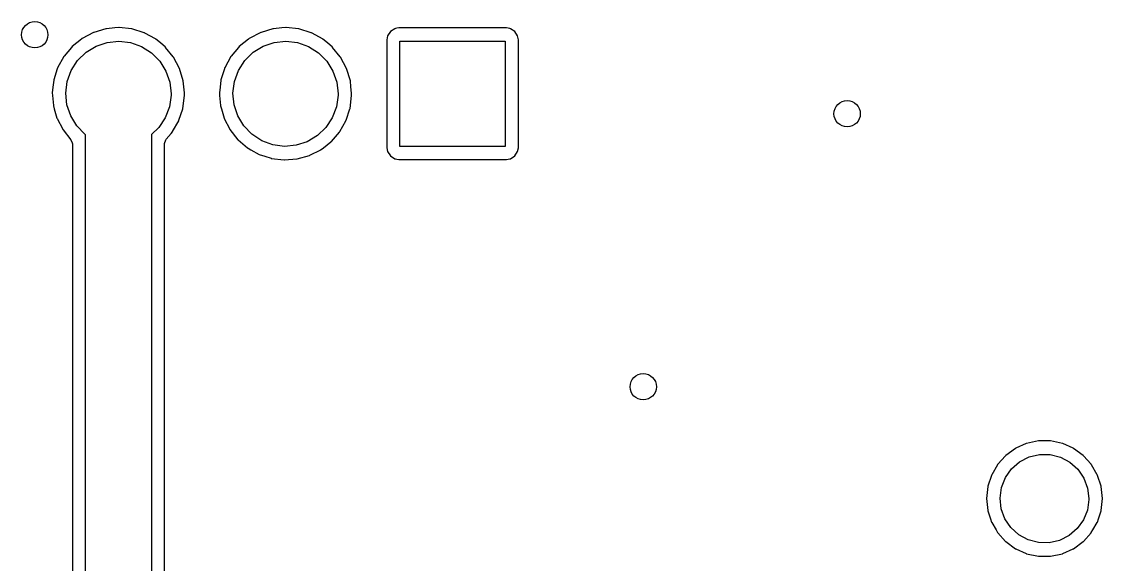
# Model space of a CAD drawing. Extents: x 0.4 to 11.3, y -7.9 to -0.4.
# Drawn here: x 5.372 to 6.019, y -4.872 to -4.547 of the extents above; entities that cross this region are included whole.
import ezdxf

# ---------------------------------------------------------------- set-up
doc = ezdxf.new("R2010")
doc.units = 0
doc.header["$MEASUREMENT"] = 0
doc.layers.add('BLACK', color=7, linetype='CONTINUOUS')

msp = doc.modelspace()

# ---------------------------------------------------------------- linework, layer by layer
at = {"layer": 'BLACK', "linetype": 'CONTINUOUS'}
for p, q in [((5.41517, -4.5537), (5.40833, -4.55727)), ((5.41536, -4.55364), (5.41517, -4.5537)), ((5.4224, -4.55157), (5.41536, -4.55364)), ((5.41536, -4.55364), (5.41536, -4.55364)), ((5.42258, -4.55151), (5.4224, -4.55157)), ((5.4224, -4.55157), (5.4224, -4.55157)), ((5.42277, -4.5515), (5.42258, -4.55151)), ((5.42778, -4.55104), (5.42277, -4.5515)), ((5.42277, -4.5515), (5.42277, -4.5515)), ((5.43028, -4.55081), (5.42778, -4.55104)), ((5.43047, -4.55083), (5.43028, -4.55081)), ((5.43777, -4.5516), (5.43047, -4.55083)), ((5.43047, -4.55083), (5.43047, -4.55083)), ((5.43796, -4.55162), (5.43777, -4.5516)), ((5.43777, -4.5516), (5.43777, -4.5516)), ((5.44534, -4.55391), (5.43796, -4.55162)), ((5.44551, -4.554), (5.44534, -4.55391)), ((5.51517, -4.5537), (5.50833, -4.55727)), ((5.51536, -4.55364), (5.51517, -4.5537)), ((5.5224, -4.55157), (5.51536, -4.55364)), ((5.51536, -4.55364), (5.51536, -4.55364)), ((5.52258, -4.55151), (5.5224, -4.55157)), ((5.5224, -4.55157), (5.5224, -4.55157)), ((5.52277, -4.5515), (5.52258, -4.55151)), ((5.52778, -4.55104), (5.52277, -4.5515)), ((5.52277, -4.5515), (5.52277, -4.5515)), ((5.53028, -4.55081), (5.52778, -4.55104)), ((5.53047, -4.55083), (5.53028, -4.55081)), ((5.53777, -4.5516), (5.53047, -4.55083)), ((5.53047, -4.55083), (5.53047, -4.55083)), ((5.53796, -4.55162), (5.53777, -4.5516)), ((5.53777, -4.5516), (5.53777, -4.5516)), ((5.54534, -4.55391), (5.53796, -4.55162)), ((5.54551, -4.554), (5.54534, -4.55391)), ((5.59281, -4.55321), (5.59107, -4.55582)), ((5.59542, -4.55146), (5.59281, -4.55321)), ((5.5958, -4.55139), (5.59542, -4.55146)), ((5.59669, -4.55121), (5.5958, -4.55139)), ((5.5958, -4.55139), (5.5958, -4.55139)), ((5.59773, -4.551), (5.59669, -4.55121)), ((5.66227, -4.551), (5.59773, -4.551)), ((5.66331, -4.55121), (5.66227, -4.551)), ((5.6642, -4.55139), (5.66331, -4.55121)), ((5.66458, -4.55146), (5.6642, -4.55139)), ((5.6642, -4.55139), (5.6642, -4.55139)), ((5.66719, -4.55321), (5.66458, -4.55146)), ((5.66893, -4.55582), (5.66719, -4.55321)), ((5.4078, -4.5577), (5.40231, -4.56211)), ((5.40818, -4.55739), (5.4078, -4.5577)), ((5.40833, -4.55727), (5.40818, -4.55739)), ((5.40818, -4.55739), (5.40818, -4.55739)), ((5.41659, -4.5619), (5.42324, -4.55963)), ((5.42324, -4.55963), (5.43022, -4.5589)), ((5.43022, -4.5589), (5.43719, -4.55973)), ((5.43719, -4.55973), (5.44381, -4.56209)), ((5.44586, -4.55419), (5.44551, -4.554)), ((5.44551, -4.554), (5.44551, -4.554)), ((5.45213, -4.55758), (5.44586, -4.55419)), ((5.45228, -4.5577), (5.45213, -4.55758)), ((5.45508, -4.56001), (5.45228, -4.5577)), ((5.45228, -4.5577), (5.45228, -4.5577)), ((5.45809, -4.5625), (5.45508, -4.56001)), ((5.5078, -4.5577), (5.50231, -4.56211)), ((5.50818, -4.55739), (5.5078, -4.5577)), ((5.50833, -4.55727), (5.50818, -4.55739)), ((5.50818, -4.55739), (5.50818, -4.55739)), ((5.51659, -4.5619), (5.52324, -4.55963)), ((5.52324, -4.55963), (5.53022, -4.5589)), ((5.53022, -4.5589), (5.53719, -4.55973)), ((5.53719, -4.55973), (5.54381, -4.56209)), ((5.54586, -4.55419), (5.54551, -4.554)), ((5.54551, -4.554), (5.54551, -4.554)), ((5.55213, -4.55758), (5.54586, -4.55419)), ((5.55228, -4.5577), (5.55213, -4.55758)), ((5.55508, -4.56001), (5.55228, -4.5577)), ((5.55228, -4.5577), (5.55228, -4.5577)), ((5.55809, -4.5625), (5.55508, -4.56001)), ((5.59107, -4.55582), (5.59061, -4.55812)), ((5.59061, -4.55812), (5.59061, -4.62267)), ((5.5985, -4.62189), (5.5985, -4.5589)), ((5.5985, -4.5589), (5.6615, -4.5589)), ((5.6615, -4.5589), (5.6615, -4.62189)), ((5.66939, -4.55812), (5.66893, -4.55582)), ((5.66939, -4.62267), (5.66939, -4.55812)), ((5.40184, -4.56267), (5.39746, -4.56789)), ((5.40231, -4.56211), (5.40184, -4.56267)), ((5.40559, -4.57049), (5.41061, -4.56557)), ((5.41061, -4.56557), (5.41659, -4.5619)), ((5.44381, -4.56209), (5.44974, -4.56585)), ((5.44974, -4.56585), (5.45468, -4.57083)), ((5.45821, -4.56265), (5.45809, -4.5625)), ((5.46274, -4.56821), (5.45821, -4.56265)), ((5.45821, -4.56265), (5.45821, -4.56265)), ((5.50184, -4.56267), (5.49746, -4.56789)), ((5.50231, -4.56211), (5.50184, -4.56267)), ((5.50559, -4.57049), (5.51061, -4.56557)), ((5.51061, -4.56557), (5.51659, -4.5619)), ((5.54381, -4.56209), (5.54974, -4.56585)), ((5.54974, -4.56585), (5.55468, -4.57083)), ((5.55821, -4.56265), (5.55809, -4.5625)), ((5.56274, -4.56821), (5.55821, -4.56265)), ((5.55821, -4.56265), (5.55821, -4.56265)), ((5.39734, -4.56803), (5.39362, -4.5748)), ((5.39746, -4.56789), (5.39734, -4.56803)), ((5.39746, -4.56789), (5.39746, -4.56789)), ((5.40179, -4.57639), (5.40559, -4.57049)), ((5.45468, -4.57083), (5.4584, -4.57678)), ((5.46297, -4.56849), (5.46274, -4.56821)), ((5.46659, -4.57531), (5.46297, -4.56849)), ((5.49734, -4.56803), (5.49362, -4.5748)), ((5.49746, -4.56789), (5.49734, -4.56803)), ((5.49746, -4.56789), (5.49746, -4.56789)), ((5.50179, -4.57639), (5.50559, -4.57049)), ((5.55468, -4.57083), (5.5584, -4.57678)), ((5.56297, -4.56849), (5.56274, -4.56821)), ((5.56659, -4.57531), (5.56297, -4.56849)), ((5.3934, -4.5755), (5.39128, -4.58216)), ((5.39356, -4.57498), (5.3934, -4.5755)), ((5.39362, -4.5748), (5.39356, -4.57498)), ((5.39356, -4.57498), (5.39356, -4.57498)), ((5.39939, -4.58299), (5.40179, -4.57639)), ((5.4584, -4.57678), (5.46071, -4.58342)), ((5.46883, -4.58271), (5.46659, -4.57531)), ((5.4934, -4.5755), (5.49128, -4.58216)), ((5.49356, -4.57498), (5.4934, -4.5755)), ((5.49362, -4.5748), (5.49356, -4.57498)), ((5.49356, -4.57498), (5.49356, -4.57498)), ((5.49939, -4.58299), (5.50179, -4.57639)), ((5.5584, -4.57678), (5.56071, -4.58342)), ((5.56883, -4.58271), (5.56659, -4.57531)), ((5.39126, -4.58235), (5.39081, -4.58636)), ((5.39128, -4.58216), (5.39126, -4.58235)), ((5.39126, -4.58235), (5.39126, -4.58235)), ((5.39851, -4.58995), (5.39939, -4.58299)), ((5.46071, -4.58342), (5.4615, -4.59039)), ((5.46918, -4.58634), (5.46883, -4.58271)), ((5.49126, -4.58235), (5.49081, -4.58636)), ((5.49128, -4.58216), (5.49126, -4.58235)), ((5.49126, -4.58235), (5.49126, -4.58235)), ((5.49851, -4.58995), (5.49939, -4.58299)), ((5.56071, -4.58342), (5.5615, -4.59039)), ((5.56918, -4.58634), (5.56883, -4.58271)), ((5.39081, -4.58636), (5.39042, -4.58984)), ((5.39042, -4.58984), (5.39055, -4.59139)), ((5.39055, -4.59139), (5.39105, -4.59735)), ((5.39919, -4.59694), (5.39851, -4.58995)), ((5.46148, -4.59127), (5.46051, -4.59823)), ((5.4615, -4.59039), (5.46148, -4.59127)), ((5.4686, -4.59916), (5.46956, -4.5915)), ((5.46953, -4.58984), (5.46918, -4.58634)), ((5.46954, -4.59003), (5.46953, -4.58984)), ((5.46958, -4.59039), (5.46954, -4.59003)), ((5.46956, -4.5915), (5.46958, -4.59039)), ((5.49081, -4.58636), (5.49042, -4.58984)), ((5.49042, -4.58984), (5.49055, -4.59139)), ((5.49055, -4.59139), (5.49105, -4.59735)), ((5.49919, -4.59694), (5.49851, -4.58995)), ((5.56148, -4.59127), (5.56051, -4.59823)), ((5.5615, -4.59039), (5.56148, -4.59127)), ((5.5686, -4.59916), (5.56956, -4.5915)), ((5.56954, -4.59003), (5.56918, -4.58634)), ((5.56958, -4.59039), (5.56954, -4.59003)), ((5.56956, -4.5915), (5.56958, -4.59039)), ((5.39105, -4.59735), (5.39107, -4.59754)), ((5.39107, -4.59754), (5.39112, -4.59772)), ((5.39112, -4.59772), (5.39112, -4.59772)), ((5.39112, -4.59772), (5.39159, -4.59934)), ((5.40141, -4.6036), (5.39919, -4.59694)), ((5.46051, -4.59823), (5.45801, -4.60479)), ((5.46854, -4.59934), (5.4686, -4.59916)), ((5.49105, -4.59735), (5.49107, -4.59754)), ((5.49107, -4.59754), (5.49112, -4.59772)), ((5.49112, -4.59772), (5.49112, -4.59772)), ((5.49112, -4.59772), (5.49159, -4.59934)), ((5.50141, -4.6036), (5.49919, -4.59694)), ((5.56051, -4.59823), (5.55801, -4.60479)), ((5.56854, -4.59934), (5.5686, -4.59916)), ((5.39159, -4.59934), (5.3932, -4.60496)), ((5.3932, -4.60496), (5.39329, -4.60513)), ((5.39329, -4.60513), (5.39664, -4.61167)), ((5.40505, -4.60961), (5.40141, -4.6036)), ((5.45801, -4.60479), (5.45413, -4.61064)), ((5.46622, -4.6063), (5.46854, -4.59934)), ((5.46854, -4.59934), (5.46854, -4.59934)), ((5.49159, -4.59934), (5.4932, -4.60496)), ((5.4932, -4.60496), (5.49329, -4.60513)), ((5.49329, -4.60513), (5.49664, -4.61167)), ((5.50505, -4.60961), (5.50141, -4.6036)), ((5.55801, -4.60479), (5.55413, -4.61064)), ((5.56622, -4.6063), (5.56854, -4.59934)), ((5.56854, -4.59934), (5.56854, -4.59934)), ((5.39664, -4.61167), (5.39664, -4.61167)), ((5.39664, -4.61167), (5.39673, -4.61183)), ((5.39673, -4.61183), (5.39685, -4.61198)), ((5.39685, -4.61198), (5.40153, -4.61789)), ((5.40992, -4.61466), (5.40505, -4.60961)), ((5.45413, -4.61064), (5.44969, -4.61487)), ((5.46244, -4.61303), (5.46606, -4.60666)), ((5.46606, -4.60666), (5.46616, -4.60649)), ((5.46606, -4.60666), (5.46606, -4.60666)), ((5.46616, -4.60649), (5.46622, -4.6063)), ((5.49664, -4.61167), (5.49664, -4.61167)), ((5.49664, -4.61167), (5.49673, -4.61183)), ((5.49673, -4.61183), (5.50153, -4.61789)), ((5.50992, -4.61466), (5.50505, -4.60961)), ((5.55413, -4.61064), (5.54904, -4.61548)), ((5.56244, -4.61303), (5.56606, -4.60666)), ((5.56606, -4.60666), (5.56616, -4.60649)), ((5.56606, -4.60666), (5.56606, -4.60666)), ((5.56616, -4.60649), (5.56622, -4.6063)), ((5.40153, -4.61789), (5.40147, -4.61794)), ((5.40147, -4.61794), (5.40238, -4.61982)), ((5.41031, -4.61492), (5.40992, -4.61466)), ((5.41031, -5.16586), (5.41031, -4.61492)), ((5.44969, -4.61487), (5.44969, -5.16582)), ((5.45758, -4.62018), (5.45832, -4.61789)), ((5.45832, -4.61789), (5.45853, -4.61763)), ((5.45853, -4.61763), (5.46146, -4.61424)), ((5.46146, -4.61424), (5.46234, -4.61321)), ((5.46234, -4.61321), (5.46244, -4.61303)), ((5.50153, -4.61789), (5.50167, -4.61801)), ((5.50167, -4.61801), (5.50167, -4.61801)), ((5.50167, -4.61801), (5.50727, -4.62277)), ((5.5158, -4.61851), (5.50992, -4.61466)), ((5.52238, -4.62095), (5.5158, -4.61851)), ((5.54904, -4.61548), (5.54301, -4.61908)), ((5.55743, -4.6189), (5.56222, -4.61335)), ((5.56222, -4.61335), (5.56234, -4.61321)), ((5.56222, -4.61335), (5.56222, -4.61335)), ((5.56234, -4.61321), (5.56244, -4.61303)), ((5.40238, -4.61982), (5.40242, -4.62036)), ((5.40242, -4.62036), (5.40242, -5.16056)), ((5.45758, -5.1605), (5.45758, -4.62018)), ((5.50727, -4.62277), (5.50727, -4.62277)), ((5.50727, -4.62277), (5.50741, -4.6229)), ((5.50741, -4.6229), (5.50758, -4.62299)), ((5.50758, -4.62299), (5.50758, -4.62299)), ((5.50758, -4.62299), (5.50918, -4.62388)), ((5.50918, -4.62388), (5.51415, -4.62666)), ((5.52934, -4.62188), (5.52238, -4.62095)), ((5.53633, -4.62125), (5.52934, -4.62188)), ((5.54301, -4.61908), (5.53633, -4.62125)), ((5.54448, -4.62721), (5.55104, -4.6239)), ((5.55104, -4.6239), (5.55121, -4.62381)), ((5.55104, -4.6239), (5.55104, -4.6239)), ((5.55121, -4.62381), (5.55136, -4.6237)), ((5.55136, -4.6237), (5.55267, -4.62267)), ((5.55267, -4.62267), (5.55715, -4.61917)), ((5.55715, -4.61917), (5.5573, -4.61906)), ((5.55715, -4.61917), (5.55715, -4.61917)), ((5.5573, -4.61906), (5.55743, -4.6189)), ((5.59061, -4.62267), (5.59107, -4.62497)), ((5.59107, -4.62497), (5.59281, -4.62758)), ((5.6615, -4.62189), (5.5985, -4.62189)), ((5.66719, -4.62758), (5.66893, -4.62497)), ((5.66893, -4.62497), (5.66939, -4.62267)), ((5.51415, -4.62666), (5.51763, -4.62779)), ((5.51763, -4.62779), (5.52132, -4.62899)), ((5.52132, -4.62899), (5.52132, -4.62899)), ((5.52132, -4.62899), (5.5215, -4.62905)), ((5.5215, -4.62905), (5.52917, -4.62997)), ((5.52917, -4.62997), (5.52936, -4.62995)), ((5.52936, -4.62995), (5.53668, -4.62939)), ((5.52936, -4.62995), (5.52936, -4.62995)), ((5.53668, -4.62939), (5.53687, -4.62937)), ((5.53668, -4.62939), (5.53668, -4.62939)), ((5.53687, -4.62937), (5.54431, -4.6273)), ((5.54431, -4.6273), (5.54448, -4.62721)), ((5.54448, -4.62721), (5.54448, -4.62721)), ((5.59281, -4.62758), (5.59542, -4.62933)), ((5.59542, -4.62933), (5.5958, -4.6294)), ((5.5958, -4.6294), (5.5958, -4.6294)), ((5.5958, -4.6294), (5.59669, -4.62958)), ((5.59669, -4.62958), (5.59773, -4.62978)), ((5.59773, -4.62978), (5.66227, -4.62978)), ((5.66227, -4.62978), (5.66331, -4.62958)), ((5.66331, -4.62958), (5.6642, -4.6294)), ((5.6642, -4.6294), (5.66458, -4.62933)), ((5.6642, -4.6294), (5.6642, -4.6294)), ((5.66458, -4.62933), (5.66719, -4.62758)), ((5.97354, -4.79972), (5.97336, -4.7998)), ((5.98063, -4.79821), (5.97354, -4.79972)), ((5.98787, -4.79821), (5.98063, -4.79821)), ((5.99496, -4.79972), (5.98787, -4.79821)), ((5.99515, -4.7998), (5.99496, -4.79972)), ((5.96692, -4.80266), (5.96106, -4.80692)), ((5.96711, -4.80258), (5.96692, -4.80266)), ((5.97336, -4.7998), (5.96711, -4.80258)), ((5.96711, -4.80258), (5.96711, -4.80258)), ((5.97336, -4.7998), (5.97336, -4.7998)), ((6.00139, -4.80258), (5.99515, -4.7998)), ((5.99515, -4.7998), (5.99515, -4.7998)), ((6.00158, -4.80266), (6.00139, -4.80258)), ((6.00139, -4.80258), (6.00139, -4.80258)), ((6.00744, -4.80692), (6.00158, -4.80266)), ((5.95611, -4.81248), (5.95269, -4.8184)), ((5.95621, -4.81231), (5.95611, -4.81248)), ((5.95635, -4.81215), (5.95621, -4.81231)), ((5.96092, -4.80707), (5.95635, -4.81215)), ((5.95635, -4.81215), (5.95635, -4.81215)), ((5.96106, -4.80692), (5.96092, -4.80707)), ((5.96092, -4.80707), (5.96092, -4.80707)), ((5.9645, -4.8149), (5.96931, -4.8107)), ((5.96931, -4.8107), (5.97499, -4.80777)), ((5.97499, -4.80777), (5.9812, -4.80628)), ((5.9812, -4.80628), (5.98758, -4.80631)), ((5.98758, -4.80631), (5.99378, -4.80787)), ((5.99378, -4.80787), (5.99942, -4.81086)), ((5.99942, -4.81086), (6.00419, -4.8151)), ((6.00758, -4.80707), (6.00744, -4.80692)), ((6.01215, -4.81215), (6.00758, -4.80707)), ((6.00758, -4.80707), (6.00758, -4.80707)), ((6.01229, -4.81231), (6.01215, -4.81215)), ((6.01215, -4.81215), (6.01215, -4.81215)), ((6.01239, -4.81248), (6.01229, -4.81231)), ((6.01581, -4.8184), (6.01239, -4.81248)), ((5.95253, -4.81877), (5.95041, -4.82528)), ((5.95259, -4.81858), (5.95253, -4.81877)), ((5.95269, -4.8184), (5.95259, -4.81858)), ((5.95269, -4.8184), (5.95269, -4.8184)), ((5.96083, -4.82012), (5.9645, -4.8149)), ((6.00419, -4.8151), (6.0078, -4.82037)), ((6.01591, -4.81858), (6.01581, -4.8184)), ((6.01581, -4.8184), (6.01581, -4.8184)), ((6.01598, -4.81877), (6.01591, -4.81858)), ((6.01809, -4.82528), (6.01598, -4.81877)), ((5.95035, -4.82547), (5.94959, -4.83268)), ((5.95041, -4.82528), (5.95035, -4.82547)), ((5.95041, -4.82528), (5.95041, -4.82528)), ((5.95851, -4.82607), (5.96083, -4.82012)), ((6.0078, -4.82037), (6.01006, -4.82634)), ((6.01815, -4.82547), (6.01809, -4.82528)), ((6.01809, -4.82528), (6.01809, -4.82528)), ((6.01891, -4.83268), (6.01815, -4.82547)), ((5.95768, -4.8324), (5.95851, -4.82607)), ((6.01006, -4.82634), (6.01083, -4.83268)), ((5.94959, -4.83268), (5.95035, -4.83988)), ((5.95838, -4.83875), (5.95768, -4.8324)), ((6.01082, -4.83323), (6.00992, -4.83956)), ((6.01083, -4.83268), (6.01082, -4.83323)), ((6.01815, -4.83988), (6.01891, -4.83268)), ((5.95035, -4.83988), (5.95041, -4.84008)), ((5.95041, -4.84008), (5.95041, -4.84008)), ((5.95041, -4.84008), (5.95196, -4.84484)), ((5.95196, -4.84484), (5.95259, -4.84677)), ((5.96057, -4.84474), (5.95838, -4.83875)), ((5.96413, -4.85004), (5.96057, -4.84474)), ((6.00992, -4.83956), (6.00754, -4.84548)), ((6.01591, -4.84677), (6.01654, -4.84484)), ((6.01654, -4.84484), (6.01809, -4.84008)), ((6.01809, -4.84008), (6.01815, -4.83988)), ((6.01809, -4.84008), (6.01809, -4.84008)), ((5.95259, -4.84677), (5.95269, -4.84695)), ((5.95269, -4.84695), (5.95269, -4.84695)), ((5.95269, -4.84695), (5.95528, -4.85144)), ((5.95528, -4.85144), (5.95621, -4.85305)), ((5.96886, -4.85434), (5.96413, -4.85004)), ((6.00381, -4.85067), (5.99896, -4.85481)), ((6.00754, -4.84548), (6.00381, -4.85067)), ((6.01229, -4.85305), (6.01322, -4.85144)), ((6.01322, -4.85144), (6.01581, -4.84695)), ((6.01581, -4.84695), (6.01591, -4.84677)), ((6.01581, -4.84695), (6.01581, -4.84695)), ((5.95621, -4.85305), (5.95635, -4.8532)), ((5.95635, -4.8532), (5.95635, -4.8532)), ((5.95635, -4.8532), (5.96092, -4.85828)), ((5.97447, -4.85739), (5.96886, -4.85434)), ((5.98065, -4.85901), (5.97447, -4.85739)), ((5.99325, -4.85768), (5.98703, -4.85911)), ((5.99896, -4.85481), (5.99325, -4.85768)), ((6.00758, -4.85828), (6.01215, -4.8532)), ((6.01215, -4.8532), (6.01229, -4.85305)), ((6.01215, -4.8532), (6.01215, -4.8532)), ((5.96092, -4.85828), (5.96092, -4.85828)), ((5.96092, -4.85828), (5.96106, -4.85843)), ((5.96106, -4.85843), (5.96692, -4.86269)), ((5.96692, -4.86269), (5.96711, -4.86278)), ((5.96711, -4.86278), (5.96711, -4.86278)), ((5.96711, -4.86278), (5.97336, -4.86556)), ((5.98703, -4.85911), (5.98065, -4.85901)), ((5.99515, -4.86556), (6.00139, -4.86278)), ((6.00139, -4.86278), (6.00158, -4.86269)), ((6.00139, -4.86278), (6.00139, -4.86278)), ((6.00158, -4.86269), (6.00744, -4.85843)), ((6.00744, -4.85843), (6.00758, -4.85828)), ((6.00758, -4.85828), (6.00758, -4.85828)), ((5.97336, -4.86556), (5.97336, -4.86556)), ((5.97336, -4.86556), (5.97354, -4.86564)), ((5.97354, -4.86564), (5.98063, -4.86715)), ((5.98063, -4.86715), (5.98787, -4.86715)), ((5.98787, -4.86715), (5.99496, -4.86564)), ((5.99496, -4.86564), (5.99515, -4.86556)), ((5.99515, -4.86556), (5.99515, -4.86556))]:
    msp.add_line(p, q, dxfattribs=at)
at = {"layer": 'BLACK'}
for centre in [(5.37992, -4.5551), (5.86614, -4.60236), (5.74409, -4.76575)]:
    msp.add_circle(centre, 0.00787, dxfattribs=at)

doc.saveas('drawing.dxf')
